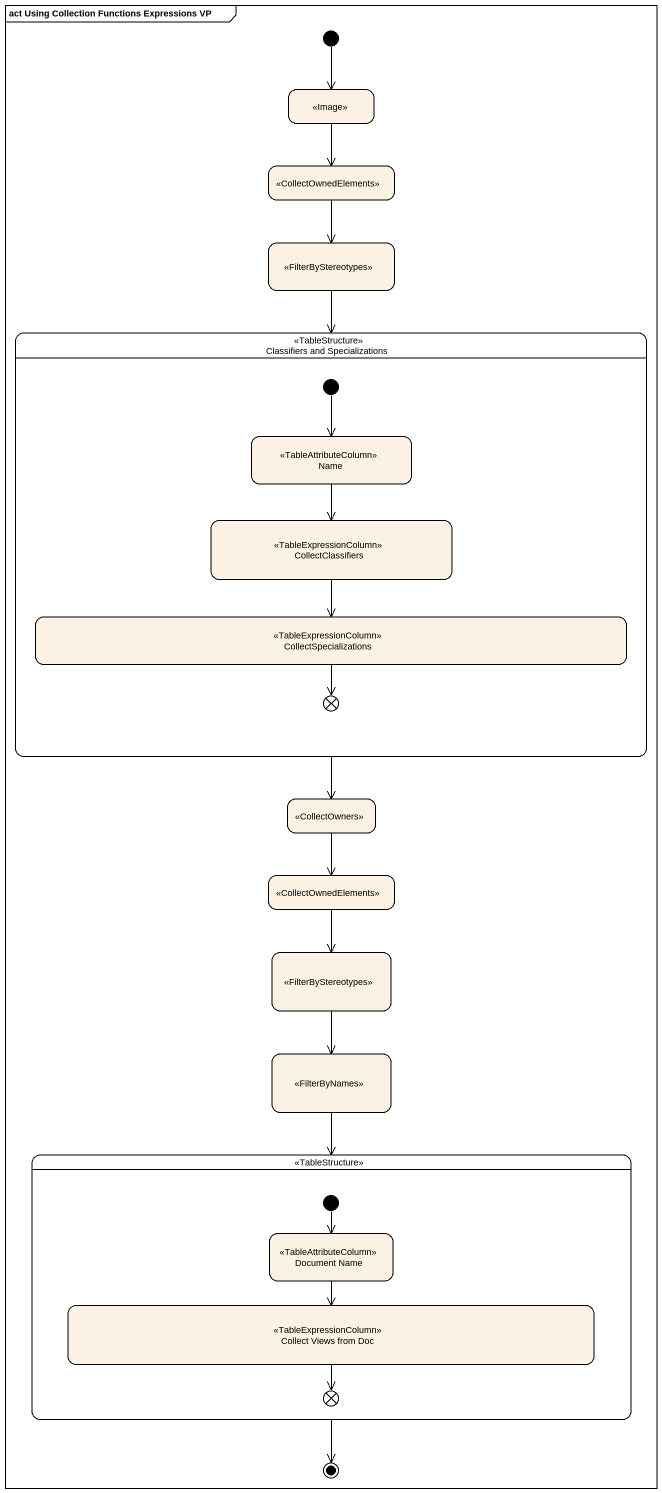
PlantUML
@startuml
mainframe act Using Collection Functions Expressions VP
hide empty description
state " " as state1 <<Image>>
state " " as state2 <<CollectOwnedElements>>
state " " as state3 <<FilterByStereotypes>>
state "Classifiers and Specializations" as Classifiers_and <<TableStructure>> {
  state Name <<TableAttributeColumn>>
  state CollectClassifiers <<TableExpressionColumn>>
  state CollectSpecializations <<TableExpressionColumn>>
  state flowfinal1 <<end>>
  [*] --> Name
}
state " " as state4 <<CollectOwners>>
state " " as state5 <<CollectOwnedElements>>
state " " as state6 <<FilterByStereotypes>>
state " " as state7 <<FilterByNames>>
state " " as state8 <<TableStructure>> {
  state "Document Name" as Document_Name <<TableAttributeColumn>>
  state "Collect Views from Doc" as Collect_Views_from_Doc <<TableExpressionColumn>>
  state flowfinal2 <<end>>
  [*] --> Document_Name
}
[*] --> state1
state1 --> state2
state2 --> state3
state3 --> Classifiers_and
Classifiers_and --> state4
Name --> CollectClassifiers
CollectClassifiers --> CollectSpecializations
CollectSpecializations --> flowfinal1
state4 --> state5
state5 --> state6
state6 --> state7
state7 --> state8
Document_Name --> Collect_Views_from_Doc
Collect_Views_from_Doc --> flowfinal2
state8 --> [*]
@enduml
